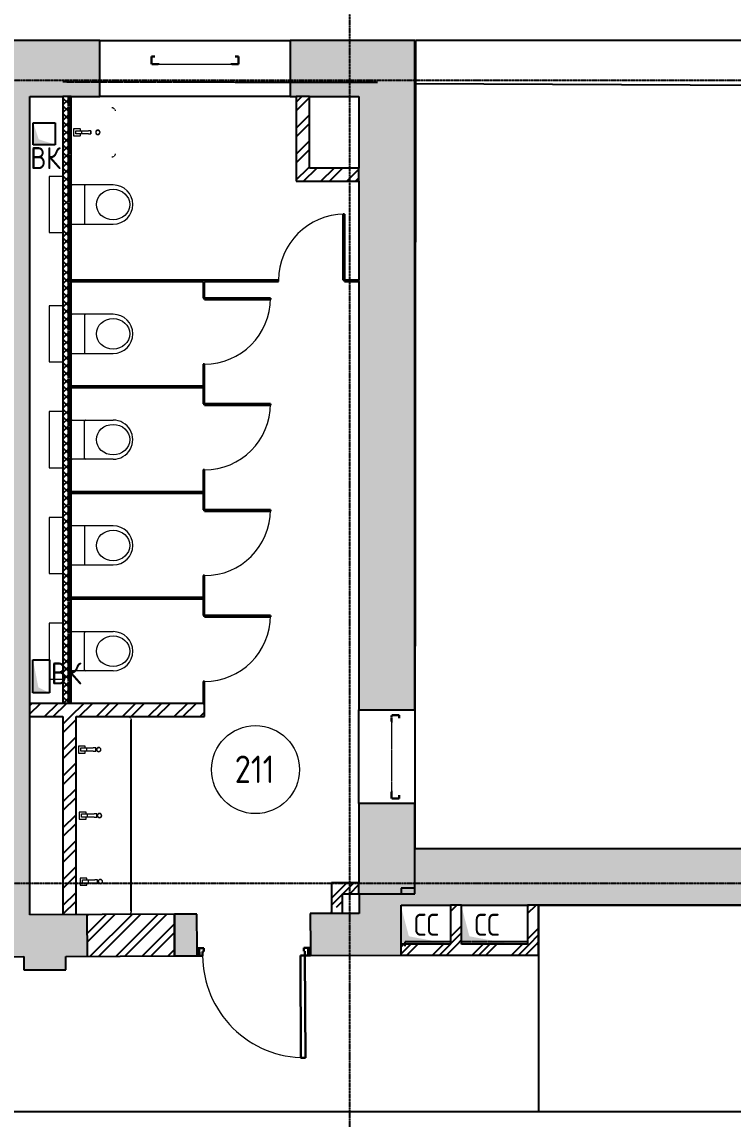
# Model space of a CAD drawing. Header units: millimetres. Extents: x -99936 to 523262, y -63190 to 327013.
# Drawn here: x 115867 to 122332, y 11261 to 21238 of the extents above; entities that cross this region are included whole.
import ezdxf

# ---------------------------------------------------------------- set-up
doc = ezdxf.new("R2010")
doc.units = ezdxf.units.MM
for name, pattern in [('ADSK_Линия сетки', [25, 20, -2.5, 0, -2.5]), ('ADSK_Сверху', [4.5, 3, -1.5]), ('ADSK_Снесено', [4.5, 3, -1.5])]:
    doc.linetypes.add(name, pattern=pattern)
for name, color, linetype, lineweight, true_color in [('_ Окна', 5, 'Continuous', 30, 0x0000ff), ('Линии', 7, 'Continuous', 9, 0x00a600), ('Обобщенные модели', 5, 'Continuous', 18, 0x0000ff), ('Стены внутренние', 5, 'Continuous', 18, 0x0000ff), ('Стены наружные', 1, 'ADSK_Снесено', 18, 0xff0000)]:
    doc.layers.add(name, color=color, linetype=linetype, lineweight=lineweight, true_color=true_color)
for name, color, linetype, lineweight in [('Аннотация', 7, 'Continuous', 9), ('Двери', 251, 'Continuous', 18), ('Марки помещений', 7, 'Continuous', 20), ('Окна', 251, 'Continuous', 18), ('Перекрытие', 7, 'Continuous', 18), ('Сантехника', 251, 'Continuous', 18), ('Узлы', 7, 'Continuous', 18)]:
    doc.layers.add(name, color=color, linetype=linetype, lineweight=lineweight)
doc.styles.add('GOST Common_1', font='GOST Common_0.ttf', dxfattribs={"width": 0.9, "height": 200})
doc.styles.add('GOST Common_2', font='GOST Common_0.ttf', dxfattribs={"width": 0.9, "height": 250})
pattern_1 = [(45, (108139.4, 150), (-117.8655, 117.8655), []), (45, (108217.98, 150), (-117.8655, 117.8655), [])]
pattern_2 = [(45, (108139.4, 150), (-70.7107, 70.7107), [])]
pattern_3 = [(45, (108139.4, 150), (-179.605, 179.605), []), (45, (108202.9, 150), (0, 359.2102), []), (45, (108075.9, 150), (0, 359.2102), [])]

# ---------------------------------------------------------------- blocks, each defined once
blk = doc.blocks.new('Витраж-тент со смещением вовне - 60мм 30 сдвиг-1466984-02 План 2-го этажа маркировочный')
at = {"layer": '_ Окна', "color": 161, "linetype": 'ADSK_Сверху', "true_color": 0xaaaaff}
for p, q in [((-395, 25), (-395, -45)), ((-395, 25), (-365, 25)), ((-395, -45), (-395, 25)), ((395, 25), (365, 25)), ((395, -45), (395, 25)), ((395, -45), (395, 25)), ((-335, -45), (-395, -45)), ((-335, -35), (-335, -45)), ((335, -35), (335, -45)), ((335, -45), (395, -45))]:
    blk.add_line(p, q, dxfattribs=at)
at = {"layer": 'Окна', "color": 161, "linetype": 'ADSK_Сверху', "true_color": 0xaaaaff}
blk.add_line((-335, -45), (335, -45), dxfattribs=at)
blk = doc.blocks.new('Витраж-тент со смещением вовне - 60мм 30 сдвиг-1466941-02 План 2-го этажа маркировочный')
at = {"layer": '_ Окна', "color": 161, "linetype": 'ADSK_Сверху', "true_color": 0xaaaaff}
for p, q in [((-379, 25), (-379, -45)), ((-379, 25), (-349, 25)), ((-379, -45), (-379, 25)), ((379, 25), (349, 25)), ((379, -45), (379, 25)), ((379, -45), (379, 25)), ((-319, -45), (-379, -45)), ((-319, -35), (-319, -45)), ((319, -35), (319, -45)), ((319, -45), (379, -45))]:
    blk.add_line(p, q, dxfattribs=at)
at = {"layer": 'Окна', "color": 161, "linetype": 'ADSK_Сверху', "true_color": 0xaaaaff}
blk.add_line((-319, -45), (319, -45), dxfattribs=at)
blk = doc.blocks.new('Раковина с 2-3 кранами для санузла - 500x1800 3 taps-V211-02 План 2-го этажа маркировочный')
at = {"layer": 'Сантехника'}
for p, q in [((-764.1, 503.1), (-763.2, 503.9)), ((1018.1, 499.1), (1018.9, 498.2)), ((710, 204.1), (740, 204.1)), ((710, 204.1), (710, 181.1)), ((740, 204.1), (710, 204.1)), ((740, 181.1), (740, 204.1)), ((-490, 189.1), (-460, 189.1)), ((-490, 189.1), (-490, 166.1)), ((-460, 189.1), (-490, 189.1)), ((-490, 106.5), (-490, 166.1)), ((-490, 71.5), (-490, 106.5)), ((-460, 106.5), (-490, 106.5)), ((-460, 166.1), (-460, 189.1)), ((-460, 166.1), (-460, 106.5)), ((-460, 106.5), (-460, 71.5)), ((110, 100.6), (95.1, 100.6)), ((110, 196.6), (140, 196.6)), ((110, 196.6), (110, 173.6)), ((140, 196.6), (110, 196.6)), ((110, 114), (110, 173.6)), ((110, 79), (110, 114)), ((140, 114), (110, 114)), ((140, 173.6), (140, 196.6)), ((140, 173.6), (140, 114)), ((140, 114), (140, 79)), ((154.6, 100.6), (140, 100.6)), ((693.2, 106.2), (693.2, 46.6)), ((710, 108.1), (695.1, 108.1)), ((710, 121.5), (710, 181.1)), ((710, 86.5), (710, 121.5)), ((740, 121.5), (710, 121.5)), ((740, 181.1), (740, 121.5)), ((740, 121.5), (740, 86.5)), ((754.6, 108.1), (740, 108.1)), ((756.5, 46.6), (756.5, 106.2)), ((-506.8, 91.2), (-506.8, 31.6)), ((-505.3, 30.1), (-445, 30.1)), ((-490, 93.1), (-504.9, 93.1)), ((-490, 51.5), (-490, 71.5)), ((-460, 51.5), (-490, 51.5)), ((-445.4, 93.1), (-460, 93.1)), ((-460, 71.5), (-460, 51.5)), ((-443.5, 31.6), (-443.5, 91.2)), ((93.2, 98.7), (93.2, 39.1)), ((94.7, 37.6), (155, 37.6)), ((110, 59), (110, 79)), ((140, 59), (110, 59)), ((140, 79), (140, 59)), ((156.5, 39.1), (156.5, 98.7)), ((694.7, 45.1), (755, 45.1)), ((710, 66.5), (710, 86.5)), ((740, 66.5), (710, 66.5)), ((740, 86.5), (740, 66.5))]:
    blk.add_line(p, q, dxfattribs=at)
at = {"layer": 'Сантехника', "flags": 128}
for points in [[(-770.4, 495.9), (-769.8, 496.9), (-769.1, 497.9), (-768.3, 498.9), (-767.6, 499.8)], [(-758.1, 507), (-757, 507.5), (-755.9, 508), (-754.7, 508.4)], [(-752.4, 509.1), (-751.3, 509.3), (-750.1, 509.6), (-748.9, 509.7), (-747.7, 509.9), (-746.5, 510), (-745.3, 510), (-745, 510)], [(995, 510), (996.2, 510), (997.4, 509.9), (998.6, 509.8), (999.8, 509.6), (1001, 509.4), (1002.1, 509.1)], [(1004.4, 508.5), (1005.6, 508.1), (1006.7, 507.6), (1007.8, 507.1), (1008.9, 506.6)], [(1010.9, 505.4), (1011.9, 504.8), (1012.9, 504.1), (1013.9, 503.3), (1014.8, 502.6)], [(-775, 480), (-775, 481.2), (-774.9, 482.4), (-774.8, 483.6), (-774.6, 484.8), (-774.4, 486), (-774.1, 487.1)], [(-773.5, 489.4), (-773.1, 490.6), (-772.6, 491.7), (-772.1, 492.8), (-771.6, 493.9)], [(1022, 493.1), (1022.5, 492), (1023, 490.9)]]:
    blk.add_lwpolyline(points, dxfattribs=at)
at = {"layer": 'Сантехника'}
for centre, radius, start, end in [((-475, 215), 20, 0, 180), ((-475, 215), 20, 180, 360), ((-475, 215), 18.2, 165.15778, 180), ((-475, 215), 18.2, 180, 191.34075), ((-475, 215), 16.3, 175.36727, 180), ((-475, 215), 16.3, 175.36727, 180), ((-475, 215), 16.3, 180, 198.62064), ((-475, 215), 16.3, 180, 198.62064), ((-475, 215), 18.2, 208.98332, 219.73377), ((-475, 215), 18.2, 95.84531, 146.66266), ((-475, 215), 16.3, 216.87489, 225), ((-475, 215), 16.3, 216.87489, 225), ((-475, 215), 18.2, 225, 229.4056), ((-475, 215), 18.2, 232.75928, 242.71908), ((-475, 215), 18.2, 85.13096, 94.18327), ((-475, 215), 18.2, 275.84531, 326.66266), ((-475, 215), 18.2, 52.75928, 62.71908), ((-475, 215), 16.3, 36.87489, 45), ((-475, 215), 16.3, 36.87489, 45), ((-475, 215), 18.2, 45, 49.4056), ((-475, 215), 18.2, 28.98332, 39.73377), ((-475, 215), 16.3, 0, 18.62064), ((-475, 215), 16.3, 0, 18.62064), ((-475, 215), 16.3, 355.36727, 360), ((-475, 215), 16.3, 355.36727, 360), ((-475, 215), 18.2, 345.15778, 360), ((-475, 215), 18.2, 0, 11.34075), ((125, 222.5), 20, 0, 180), ((125, 222.5), 20, 180, 360), ((125, 222.5), 18.2, 165.15778, 180), ((125, 222.5), 18.2, 180, 191.34075), ((125, 222.5), 16.3, 175.36727, 180), ((125, 222.5), 16.3, 175.36727, 180), ((125, 222.5), 16.3, 180, 198.62064), ((125, 222.5), 16.3, 180, 198.62064), ((125, 222.5), 18.2, 208.98332, 219.73377), ((125, 222.5), 18.2, 95.84531, 146.66266), ((125, 222.5), 16.3, 216.87489, 225), ((125, 222.5), 16.3, 216.87489, 225), ((125, 222.5), 18.2, 225, 229.4056), ((125, 222.5), 18.2, 232.75928, 242.71908), ((125, 222.5), 18.2, 265.13096, 274.18327), ((125, 222.5), 18.2, 85.13096, 94.18327), ((125, 222.5), 18.2, 275.84531, 326.66266), ((125, 222.5), 18.2, 52.75928, 62.71908), ((125, 222.5), 16.3, 36.87489, 45), ((125, 222.5), 16.3, 36.87489, 45), ((125, 222.5), 18.2, 45, 49.4056), ((125, 222.5), 18.2, 28.98332, 39.73377), ((125, 222.5), 16.3, 0, 18.62064), ((125, 222.5), 16.3, 0, 18.62064), ((125, 222.5), 16.3, 355.36727, 360), ((125, 222.5), 16.3, 355.36727, 360), ((125, 222.5), 18.2, 345.15778, 360), ((125, 222.5), 18.2, 0, 11.34075), ((725, 230), 20, 0, 180), ((725, 230), 20, 180, 360), ((725, 230), 18.2, 165.15778, 180), ((725, 230), 18.2, 180, 191.34075), ((725, 230), 16.3, 175.36727, 180), ((725, 230), 16.3, 175.36727, 180), ((725, 230), 16.3, 180, 198.62064), ((725, 230), 16.3, 180, 198.62064), ((725, 230), 18.2, 208.98332, 219.73377), ((725, 230), 18.2, 95.84531, 146.66266), ((725, 230), 16.3, 216.87489, 225), ((725, 230), 16.3, 216.87489, 225), ((725, 230), 18.2, 225, 229.4056), ((725, 230), 18.2, 232.75928, 242.71908), ((725, 230), 18.2, 265.13096, 274.18327), ((725, 230), 18.2, 85.13096, 94.18327), ((725, 230), 18.2, 275.84531, 326.66266), ((725, 230), 18.2, 52.75928, 62.71908), ((725, 230), 16.3, 36.87489, 45), ((725, 230), 16.3, 36.87489, 45), ((725, 230), 18.2, 45, 49.4056), ((725, 230), 18.2, 28.98332, 39.73377), ((725, 230), 16.3, 0, 18.62064), ((725, 230), 16.3, 0, 18.62064), ((725, 230), 16.3, 355.36727, 360), ((725, 230), 16.3, 355.36727, 360), ((725, 230), 18.2, 345.15778, 360), ((725, 230), 18.2, 0, 11.34075), ((-475, 215), 18.2, 265.13096, 274.18327), ((95.1, 98.7), 1.87, 90, 180), ((95.1, 98.7), 1.87, 120, 150), ((95.1, 98.7), 1.87, 120, 150), ((95.1, 98.7), 1.87, 120, 150), ((154.6, 98.7), 1.87, 0, 90), ((154.6, 98.7), 1.87, 30, 60), ((154.6, 98.7), 1.87, 30, 60), ((154.6, 98.7), 1.87, 30, 60), ((695.1, 106.2), 1.87, 90, 180), ((695.1, 106.2), 1.87, 120, 150), ((695.1, 106.2), 1.87, 120, 150), ((695.1, 106.2), 1.87, 120, 150), ((754.6, 106.2), 1.87, 0, 90), ((754.6, 106.2), 1.87, 30, 60), ((754.6, 106.2), 1.87, 30, 60), ((754.6, 106.2), 1.87, 30, 60), ((-504.9, 91.2), 1.87, 90, 180), ((-505.3, 31.6), 1.49, 180, 270), ((-504.9, 91.2), 1.87, 120, 150), ((-504.9, 91.2), 1.87, 120, 150), ((-504.9, 91.2), 1.87, 120, 150), ((-445.4, 91.2), 1.87, 0, 90), ((-445, 31.6), 1.49, 270, 360), ((-445.4, 91.2), 1.87, 30, 60), ((-445.4, 91.2), 1.87, 30, 60), ((-445.4, 91.2), 1.87, 30, 60), ((94.7, 39.1), 1.49, 180, 270), ((155, 39.1), 1.49, 270, 360), ((694.7, 46.6), 1.49, 180, 270), ((755, 46.6), 1.49, 270, 360)]:
    blk.add_arc(centre, radius, start, end, dxfattribs=at)
blk = doc.blocks.new('AC_Дверь_Однопольная - Д-19п 1030х2200h-1983139-02 План 2-го этажа маркировочный')
at = {"layer": 'Двери', "lineweight": 30}
for p, q in [((-465, 1120), (-425, 1120)), ((-465, 190), (-465, 1120)), ((-425, 1120), (-425, 190)), ((-515, 190), (-495, 190)), ((-515, 120), (-515, 190)), ((-495, 120), (-515, 120)), ((-495, 190), (-465, 190)), ((-495, 120), (-495, 190)), ((-495, 190), (-495, 120)), ((-455, 120), (-495, 120)), ((-425, 190), (-465, 190)), ((-465, 190), (-465, 150)), ((-465, 150), (-455, 150)), ((-455, 150), (-455, 120)), ((455, 150), (465, 150)), ((455, 120), (455, 150)), ((495, 120), (455, 120)), ((465, 190), (495, 190)), ((465, 150), (465, 190)), ((495, 190), (495, 120)), ((495, 190), (515, 190)), ((495, 120), (495, 190)), ((515, 120), (495, 120)), ((515, 190), (515, 120))]:
    blk.add_line(p, q, dxfattribs=at)
at = {"layer": 'Двери'}
blk.add_arc((-465, 190), 930, 0, 90, dxfattribs=at)
blk = doc.blocks.new('Дверь-Одинарная-Панель - 600 x 2150 мм с_у-1872435-02 План 2-го этажа маркировочный')
at = {"layer": 'Двери', "lineweight": 30}
for p, q in [((300, 606), (288, 606)), ((288, 606), (288, 6)), ((300, 6), (300, 606)), ((288, 6), (300, 6))]:
    blk.add_line(p, q, dxfattribs=at)
at = {"layer": 'Двери'}
blk.add_arc((300, 6), 600, 90, 180, dxfattribs=at)
blk = doc.blocks.new('Дверь-Одинарная-Панель - 600 x 2150 мм с_у-1872436-02 План 2-го этажа маркировочный')
at = {"layer": 'Двери', "lineweight": 30}
for p, q in [((288, -6), (300, -6)), ((288, -606), (288, -6)), ((300, -6), (300, -606)), ((300, -606), (288, -606))]:
    blk.add_line(p, q, dxfattribs=at)
at = {"layer": 'Двери'}
blk.add_arc((300, -6), 600, 180, 270, dxfattribs=at)
blk = doc.blocks.new('Туалет подвесной-Moderna R-Laufen - 000 White-2284892-02 План 2-го этажа маркировочный')
at = {"layer": 'Обобщенные модели'}
for p, q in [((-53, 419.3), (-53, 47.4)), ((303, 47.4), (303, 419.3)), ((-43.1, 157.8), (293.1, 157.8))]:
    blk.add_line(p, q, dxfattribs=at)
for centre, radius, start, end in [((125, 419.3), 178, 360, 180), ((-43.1, 167.7), 9.89, 180, 270), ((293.1, 167.7), 9.89, 270, 360), ((-43.1, 47.4), 9.89, 180, 270), ((293.1, 47.4), 9.89, 270, 360)]:
    blk.add_arc(centre, radius, start, end, dxfattribs=at)
blk.add_ellipse((125, 418.3), major_axis=(0, 151.6), ratio=0.916517, dxfattribs=at)
at = {"layer": 'Сантехника'}
for p, q in [((-130, -37.5), (-130, -162.5)), ((380, -162.5), (380, -37.5)), ((-130, -162.5), (380, -162.5))]:
    blk.add_line(p, q, dxfattribs=at)
blk = doc.blocks.new('Parametric_Porcelain_bathroom_sink_20774 - 450х400мм-2289802-02 План 2-го этажа маркировочный')
at = {"layer": 'Сантехника'}
for p, q in [((-89.1, 380.6), (-88.2, 381.4)), ((343.1, 376.6), (343.9, 375.7)), ((110, 166.6), (140, 166.6)), ((110, 166.6), (110, 143.6)), ((140, 166.6), (110, 166.6)), ((110, 84), (110, 143.6)), ((140, 143.6), (140, 166.6)), ((140, 143.6), (140, 84)), ((93.2, 68.7), (93.2, 9.1)), ((94.7, 7.6), (155, 7.6)), ((110, 70.6), (95.1, 70.6)), ((110, 49), (110, 84)), ((140, 84), (110, 84)), ((110, 29), (110, 49)), ((140, 29), (110, 29)), ((140, 84), (140, 49)), ((154.6, 70.6), (140, 70.6)), ((140, 49), (140, 29)), ((156.5, 9.1), (156.5, 68.7)), ((-100, -12.5), (-95, -12.5)), ((-95, -12.5), (-90, -12.5)), ((-90, -12.5), (340, -12.5)), ((340, -12.5), (345, -12.5)), ((345, -12.5), (350, -12.5))]:
    blk.add_line(p, q, dxfattribs=at)
at = {"layer": 'Сантехника', "flags": 128}
for points in [[(-100, 357.5), (-100, 358.7), (-99.9, 359.9), (-99.8, 361.1), (-99.6, 362.3), (-99.4, 363.5), (-99.1, 364.6)], [(-98.5, 366.9), (-98.1, 368.1), (-97.6, 369.2), (-97.1, 370.3), (-96.6, 371.4)], [(-95.4, 373.4), (-94.8, 374.4), (-94.1, 375.4), (-93.3, 376.4), (-92.6, 377.3)], [(-83.1, 384.5), (-82, 385), (-80.9, 385.5), (-79.7, 385.9)], [(-77.4, 386.6), (-76.3, 386.8), (-75.1, 387.1), (-73.9, 387.2), (-72.7, 387.4), (-71.5, 387.5), (-70.3, 387.5), (-70, 387.5)], [(320, 387.5), (321.2, 387.5), (322.4, 387.4), (323.6, 387.3), (324.8, 387.1), (326, 386.9), (327.1, 386.6)], [(329.4, 386), (330.6, 385.6), (331.7, 385.1), (332.8, 384.6), (333.9, 384.1)], [(335.9, 382.9), (336.9, 382.3), (337.9, 381.6), (338.9, 380.8), (339.8, 380.1)], [(347, 370.6), (347.5, 369.5), (348, 368.4), (348.4, 367.2)], [(349.1, 364.9), (349.3, 363.8), (349.6, 362.6), (349.7, 361.4), (349.9, 360.2), (350, 359), (350, 357.8), (350, 357.5)]]:
    blk.add_lwpolyline(points, dxfattribs=at)
at = {"layer": 'Сантехника'}
for centre, radius, start, end in [((125, 230), 20, 0, 180), ((125, 230), 20, 180, 360), ((125, 230), 18.2, 165.15778, 180), ((125, 230), 18.2, 180, 191.34075), ((125, 230), 16.3, 175.36727, 180), ((125, 230), 16.3, 175.36727, 180), ((125, 230), 16.3, 180, 198.62064), ((125, 230), 16.3, 180, 198.62064), ((125, 230), 18.2, 208.98332, 219.73377), ((125, 230), 18.2, 95.84531, 146.66266), ((125, 230), 16.3, 216.87489, 225), ((125, 230), 16.3, 216.87489, 225), ((125, 230), 18.2, 225, 229.4056), ((125, 230), 18.2, 232.75928, 242.71908), ((125, 230), 18.2, 265.13096, 274.18327), ((125, 230), 18.2, 85.13096, 94.18327), ((125, 230), 18.2, 275.84531, 326.66266), ((125, 230), 18.2, 52.75928, 62.71908), ((125, 230), 16.3, 36.87489, 45), ((125, 230), 16.3, 36.87489, 45), ((125, 230), 18.2, 45, 49.4056), ((125, 230), 18.2, 28.98332, 39.73377), ((125, 230), 16.3, 0, 18.62064), ((125, 230), 16.3, 0, 18.62064), ((125, 230), 16.3, 355.36727, 360), ((125, 230), 16.3, 355.36727, 360), ((125, 230), 18.2, 345.15778, 360), ((125, 230), 18.2, 0, 11.34075), ((95.1, 68.7), 1.87, 90, 180), ((94.7, 9.1), 1.49, 180, 270), ((95.1, 68.7), 1.87, 120, 150), ((95.1, 68.7), 1.87, 120, 150), ((95.1, 68.7), 1.87, 120, 150), ((154.6, 68.7), 1.87, 0, 90), ((155, 9.1), 1.49, 270, 360), ((154.6, 68.7), 1.87, 30, 60), ((154.6, 68.7), 1.87, 30, 60), ((154.6, 68.7), 1.87, 30, 60)]:
    blk.add_arc(centre, radius, start, end, dxfattribs=at)
blk = doc.blocks.new('Туалет подвесной-Moderna R-Laufen - 000 White-2285251-02 План 2-го этажа маркировочный')
at = {"layer": 'Обобщенные модели'}
for p, q in [((-53, -419.3), (-53, -47.4)), ((303, -47.4), (303, -419.3)), ((-43.1, -157.8), (293.1, -157.8))]:
    blk.add_line(p, q, dxfattribs=at)
for centre, radius, start, end in [((-43.1, -47.4), 9.89, 90, 180), ((293.1, -47.4), 9.89, 0, 90), ((-43.1, -167.7), 9.89, 90, 180), ((293.1, -167.7), 9.89, 0, 90), ((125, -419.3), 178, 180, 0)]:
    blk.add_arc(centre, radius, start, end, dxfattribs=at)
blk.add_ellipse((125, -418.3), major_axis=(0, 151.6), ratio=0.916517, dxfattribs=at)
at = {"layer": 'Сантехника'}
for p, q in [((380, 162.5), (-130, 162.5)), ((-130, 162.5), (-130, 37.5)), ((380, 37.5), (380, 162.5))]:
    blk.add_line(p, q, dxfattribs=at)
blk = doc.blocks.new('ADSK_Марка_Помещение_ОдноЗначение - Номер-247393-02 План 2-го этажа маркировочный')
at = {"layer": 'Марки помещений'}
blk.add_circle((0, 0), 4, dxfattribs=at)

msp = doc.modelspace()

# ---------------------------------------------------------------- hatches: boundary and pattern name
at = {"layer": 'Стены внутренние', "lineweight": 25, "true_color": 0x636466}
for points in [[(115560.207, 13116.978), (115940.207, 13118.469), (115940.207, 20558.632), (115560.207, 20558.632), (115560.207, 14580.767)], [(118934.636, 12750.219), (119314.636, 12751.71), (119314.636, 13309.617), (118934.636, 13309.617), (118934.636, 12751.71)], [(115885.821, 12616.294), (116265.82, 12617.04), (116265.579, 12739.743), (115885.581, 12738.252)]]:
    msp.add_hatch(color=251, dxfattribs=at).paths.add_polyline_path(points)
h = msp.add_hatch(dxfattribs=at)
h.set_pattern_fill('FP_3', color=251, style=0, pattern_type=2)
h.set_pattern_definition([(45, (108139.4, 150), (-35.35534, 35.35534), []), (135, (108139.4, 150), (-35.35534, -35.35534), [])])
h.paths.add_polyline_path([(116290.207, 15040.118), (116290.207, 20558.632), (116240.207, 20558.632), (116240.207, 15040.118)])
h = msp.add_hatch(dxfattribs=at)
h.set_pattern_fill('FP_2', color=251, style=0, pattern_type=2)
h.set_pattern_definition(pattern_1)
h.paths.add_polyline_path([(118480.718, 19908.632), (118480.718, 20558.632), (118360.718, 20558.632), (118360.718, 19908.632)])
h = msp.add_hatch(dxfattribs=at)
h.set_pattern_fill('FP_2', color=251, style=0, pattern_type=2)
h.set_pattern_definition(pattern_1)
h.paths.add_polyline_path([(118360.718, 19788.632), (118930.718, 19788.632), (118930.718, 19908.632), (118360.718, 19908.632)])
h = msp.add_hatch(dxfattribs=at)
h.set_pattern_fill('FP_4', color=251, style=0, pattern_type=2)
h.set_pattern_definition(pattern_2)
h.paths.add_polyline_path([(116315.207, 18876.118), (118200.973, 18876.118), (118200.973, 18888.118), (116315.207, 18888.118)])
h.paths.add_polyline_path([(118930.718, 18876.118), (118930.718, 18888.118), (118800.973, 18888.118), (118800.973, 18876.118)])
h = msp.add_hatch(dxfattribs=at)
h.set_pattern_fill('FP_4', color=251, style=0, pattern_type=2)
h.set_pattern_definition(pattern_2)
h.paths.add_polyline_path([(117515.207, 15040.118), (117527.207, 15040.118), (117527.207, 15240.118), (117515.207, 15240.118)])
h.paths.add_polyline_path([(117515.207, 15840.118), (117527.207, 15840.118), (117527.207, 16202.118), (117515.207, 16202.118), (117515.207, 15990.118)])
h.paths.add_polyline_path([(117515.207, 16802.118), (117527.207, 16802.118), (117527.207, 17164.118), (117515.207, 17164.118), (117515.207, 16952.118)])
h.paths.add_polyline_path([(117515.207, 17764.118), (117527.207, 17764.118), (117527.207, 18126.118), (117515.207, 18126.118), (117515.207, 17914.118)])
h.paths.add_polyline_path([(117527.207, 18726.118), (117527.207, 18876.118), (117515.207, 18875.904), (117515.207, 18726.118)])
h = msp.add_hatch(dxfattribs=at)
h.set_pattern_fill('FP_4', color=251, style=0, pattern_type=2)
h.set_pattern_definition(pattern_2)
h.paths.add_polyline_path([(116696.988, 17914.118), (117515.207, 17914.118), (117515.207, 17926.118), (116315.207, 17926.118), (116315.207, 17914.118), (116325.096, 17914.118)])
h = msp.add_hatch(dxfattribs=at)
h.set_pattern_fill('FP_4', color=251, style=0, pattern_type=2)
h.set_pattern_definition(pattern_2)
h.paths.add_polyline_path([(117128.487, 16952.118), (117515.207, 16952.118), (117515.207, 16964.118), (116315.207, 16964.118), (116315.207, 16952.118), (116868.923, 16952.118)])
h = msp.add_hatch(dxfattribs=at)
h.set_pattern_fill('FP_4', color=251, style=0, pattern_type=2)
h.set_pattern_definition(pattern_2)
h.paths.add_polyline_path([(117128.487, 15990.118), (117515.207, 15990.118), (117515.207, 16002.118), (116315.207, 16002.118), (116315.207, 15990.118), (116696.988, 15990.118)])
h = msp.add_hatch(dxfattribs=at)
h.set_pattern_fill('FP_2', color=251, style=0, pattern_type=2)
h.set_pattern_definition(pattern_1)
h.paths.add_polyline_path([(116493.157, 14920.118), (117527.207, 14920.118), (117527.207, 15040.118), (115940.207, 15040.118), (115940.207, 14920.118), (116468.378, 14920.118)])
h = msp.add_hatch(dxfattribs=at)
h.set_pattern_fill('FP_2', color=251, style=0, pattern_type=2)
h.set_pattern_definition(pattern_1)
h.paths.add_polyline_path([(116240.207, 13119.647), (116360.207, 13120.118), (116360.207, 14920.118), (116240.207, 14920.118), (116240.207, 13123.624)])
h = msp.add_hatch(dxfattribs=at)
h.set_pattern_fill('FP_1', color=251, style=0, pattern_type=2)
h.set_pattern_definition(pattern_3)
h.paths.add_polyline_path([(118680.718, 13129.225), (118682.604, 13130.222), (118682.744, 13188.012), (118773.024, 13188.011), (118773.253, 13129.588), (118780.718, 13130.222), (118780.718, 13409.617), (118680.718, 13409.617), (118680.718, 13130.222)])
h = msp.add_hatch(dxfattribs=at)
h.set_pattern_fill('FP_1', color=251, style=0, pattern_type=2)
h.set_pattern_definition(pattern_3)
h.paths.add_polyline_path([(118930.718, 13309.617), (118930.718, 13409.617), (118780.718, 13409.617), (118780.718, 13309.617)])
h = msp.add_hatch(dxfattribs=at)
h.set_pattern_fill('FP_1', color=251, style=0, pattern_type=2)
h.set_pattern_definition(pattern_3)
h.paths.add_polyline_path([(119864.636, 12851.642), (119864.636, 13206.632), (119764.636, 13206.632), (119764.636, 12851.642)])
h = msp.add_hatch(dxfattribs=at)
h.set_pattern_fill('FP_1', color=251, style=0, pattern_type=2)
h.set_pattern_definition(pattern_3)
h.paths.add_polyline_path([(120564.563, 12851.642), (120564.563, 13206.632), (120464.563, 13206.632), (120464.563, 12851.642)])
h = msp.add_hatch(color=251, dxfattribs=at)
h.paths.add_polyline_path([(115138.008, 12735.318), (116459.977, 12740.506), (116458.486, 13120.503), (115136.517, 13115.315), (115137.568, 12847.512)])
h.paths.add_polyline_path([(117255.007, 12743.626), (117460.264, 12744.432), (117458.773, 13124.429), (117253.515, 13123.624), (117254.599, 12847.512)])
h.paths.add_polyline_path([(118490.256, 12748.475), (118934.636, 12750.219), (118934.636, 13130.222), (118488.765, 13128.472), (118490.25, 12750.219)])
h = msp.add_hatch(dxfattribs=at)
h.set_pattern_fill('FP_2', color=251, style=0, pattern_type=2)
h.set_pattern_definition(pattern_1)
h.paths.add_polyline_path([(116459.977, 12740.506), (117255.007, 12743.626), (117253.515, 13123.624), (116458.486, 13120.503), (116459.557, 12847.512)])
h = msp.add_hatch(dxfattribs=at)
h.set_pattern_fill('FP_1', color=251, style=0, pattern_type=2)
h.set_pattern_definition(pattern_3)
h.paths.add_polyline_path([(120549.711, 12751.642), (120564.563, 12751.642), (120564.563, 12851.642), (119314.636, 12851.642), (119314.636, 12751.642), (120521.721, 12751.642)])
at = {"layer": 'Стены наружные', "linetype": 'Continuous', "lineweight": 25, "true_color": 0x636466}
h = msp.add_hatch(color=251, dxfattribs=at)
h.paths.add_polyline_path([(118930.718, 20558.632), (119440.718, 20558.632), (119440.718, 21068.632), (118304.946, 21068.632), (118304.946, 20558.632)])
h.paths.add_polyline_path([(116574.946, 20558.632), (116574.946, 21068.632), (114575.137, 21068.632), (114575.137, 20558.632), (116493.157, 20558.632)])
h.paths.add_polyline_path([(112845.137, 20558.632), (112845.137, 21068.632), (111572.899, 21068.632), (111572.899, 20558.632), (112082.899, 20558.632)])
h = msp.add_hatch(color=251, dxfattribs=at)
h.paths.add_polyline_path([(118930.718, 13309.617), (119399.511, 13309.617), (119440.718, 13359.617), (119440.718, 14130.746), (118930.718, 14130.746)])
h.paths.add_polyline_path([(119328.165, 14980.746), (119440.718, 14980.746), (119440.718, 20558.632), (118930.718, 20558.632), (118930.718, 14980.746), (119055.973, 14980.746)])
h = msp.add_hatch(color=251, dxfattribs=at)
h.paths.add_polyline_path([(145083.02, 13206.632), (147391.304, 13206.632), (147391.304, 13716.632), (143932.168, 13716.632), (143932.168, 13206.632)])
h.paths.add_polyline_path([(141113.177, 13206.632), (142112.168, 13206.632), (142112.168, 13716.632), (141113.177, 13716.632), (141113.177, 13231.1)])
h.paths.add_polyline_path([(138315.18, 13206.632), (139293.177, 13206.632), (139293.177, 13716.632), (138315.18, 13716.632), (138315.18, 13261.272)])
h.paths.add_polyline_path([(136495.18, 13206.632), (136495.18, 13716.632), (135501.452, 13716.632), (135501.452, 13206.632)])
h.paths.add_polyline_path([(132938.288, 13206.632), (133681.452, 13206.632), (133681.452, 13716.632), (132691.767, 13716.632), (132691.767, 13206.632)])
h.paths.add_polyline_path([(130871.767, 13206.632), (130871.767, 13716.632), (129873.383, 13716.632), (129873.383, 13206.632)])
h.paths.add_polyline_path([(127293.772, 13206.632), (128053.383, 13206.632), (128053.383, 13716.632), (127043.973, 13716.632), (127043.973, 13206.632)])
h.paths.add_polyline_path([(124752.451, 13206.632), (125223.973, 13206.632), (125223.973, 13716.632), (124246.973, 13716.632), (124246.973, 13206.632)])
h.paths.add_polyline_path([(119669.808, 13206.632), (122426.973, 13206.632), (122426.973, 13716.632), (119440.718, 13716.632), (119440.718, 13359.617), (119399.511, 13309.617), (119314.636, 13309.617), (119314.636, 13206.632), (119440.718, 13206.632)])
at = {"layer": 'Узлы', "lineweight": 25, "true_color": 0x636466}
for points in [[(115969.745, 20121.319), (116169.745, 20121.319), (116019.242, 20170.817), (115969.745, 20321.319), (115969.745, 20170.817)], [(116016.859, 15136.879), (116115.207, 15137.94), (116016.859, 15186.376), (115967.361, 15436.879), (115967.361, 15136.879)], [(119764.636, 12851.642), (119385.346, 12922.353), (119314.636, 13188.988), (119314.636, 12851.642), (119755.487, 12851.642)], [(120314.636, 12851.642), (119935.346, 12922.353), (119864.636, 13192.683), (119864.636, 12851.642), (120013.29, 12851.642)]]:
    msp.add_hatch(color=251, dxfattribs=at).paths.add_polyline_path(points)

# ---------------------------------------------------------------- linework, layer by layer
at = {"linetype": 'ADSK_Линия сетки', "lineweight": 25}
for p, q in [((118849.31, -3863.552), (118849.31, 21818.801)), ((97053.175, 20706.788), (165281.118, 20706.788)), ((97053.175, 13406.788), (165281.118, 13406.788))]:
    msp.add_line(p, q, dxfattribs=at)
at = {"color": 251, "lineweight": 25, "true_color": 0x636466}
msp.add_line((116860.207, 13150.118), (116860.207, 14890.118), dxfattribs=at)
for points in [[(119444.636, 21068.632), (119440.718, 13720.182), (122426.973, 13716.632), (122426.973, 13206.632), (120564.563, 13206.632), (120564.563, 11328.12), (143932.168, 11328.12), (143932.168, 13716.632), (146881.304, 13716.632), (146869.103, 21084.059), (139456.416, 21084.059), (139456.416, 43675.127), (126595.235, 43675.127), (126595.235, 21068.632), (119444.636, 21068.632)], [(108910.526, 11328.12), (154861.073, 11328.12), (154859.252, 21054.566), (154172.612, 21084.059)]]:
    msp.add_lwpolyline(points, dxfattribs=at)
at = {"layer": 'Линии', "color": 251, "lineweight": 25, "true_color": 0x636466}
for p, q in [((115969.745, 20321.319), (116169.745, 20321.319)), ((115969.745, 20121.319), (115969.745, 20321.319)), ((116169.745, 20321.319), (116169.745, 20121.319)), ((116169.745, 20121.319), (115969.745, 20121.319)), ((115967.361, 15436.879), (116117.361, 15436.879)), ((115967.361, 15136.879), (115967.361, 15436.879)), ((116117.361, 15436.879), (116117.361, 15136.879)), ((116117.361, 15136.879), (115967.361, 15136.879))]:
    msp.add_line(p, q, dxfattribs=at)
at = {"layer": 'Перекрытие', "color": 251, "linetype": 'ADSK_Сверху', "lineweight": 25, "true_color": 0x636466}
msp.add_line((116240.207, 20694.534), (119101.044, 20688.856), dxfattribs=at)
at = {"layer": 'Перекрытие', "color": 251, "lineweight": 25, "true_color": 0x636466}
msp.add_line((126647.209, 20640.302), (119440.718, 20674.922), dxfattribs=at)
at = {"layer": 'Стены внутренние', "color": 251, "lineweight": 25, "true_color": 0x636466}
for p, q in [((115940.207, 13118.469), (115940.207, 20558.632)), ((116240.207, 20558.632), (116240.207, 15040.118)), ((116290.207, 20558.632), (116240.207, 20558.632)), ((116315.207, 20558.632), (116291.207, 20558.632)), ((116315.207, 20458.461), (116315.207, 20558.632)), ((118360.718, 20558.632), (118360.718, 19788.632)), ((118480.718, 20558.632), (118360.718, 20558.632)), ((118480.718, 19908.632), (118480.718, 20558.632)), ((116315.207, 15040.118), (116315.207, 20008.802)), ((118930.718, 19908.632), (118480.718, 19908.632)), ((118930.718, 19788.632), (118930.718, 19908.632)), ((118360.718, 19788.632), (118930.718, 19788.632)), ((118200.973, 18888.118), (116315.207, 18888.118)), ((116315.207, 18876.118), (117515.207, 18876.118)), ((117515.207, 18876.118), (117515.207, 18726.118)), ((117527.207, 18876.118), (118200.973, 18876.118)), ((117527.207, 18726.118), (117527.207, 18876.118)), ((118200.973, 18876.118), (118200.973, 18888.118)), ((118930.718, 18888.118), (118800.973, 18888.118)), ((118800.973, 18888.118), (118800.973, 18876.118)), ((118800.973, 18876.118), (118930.718, 18876.118)), ((118930.718, 18876.118), (118930.718, 18888.118)), ((117515.207, 18726.118), (117527.207, 18726.118)), ((117515.207, 18126.118), (117515.207, 17926.118)), ((117527.207, 18126.118), (117515.207, 18126.118)), ((117527.207, 17764.118), (117527.207, 18126.118)), ((117515.207, 17926.118), (116315.207, 17926.118)), ((116315.207, 17914.118), (117515.207, 17914.118)), ((117515.207, 17914.118), (117515.207, 17764.118)), ((117515.207, 17764.118), (117527.207, 17764.118)), ((117515.207, 17164.118), (117515.207, 16964.118)), ((117527.207, 17164.118), (117515.207, 17164.118)), ((117527.207, 16802.118), (117527.207, 17164.118)), ((117515.207, 16964.118), (116315.207, 16964.118)), ((116315.207, 16952.118), (117515.207, 16952.118)), ((117515.207, 16952.118), (117515.207, 16802.118)), ((117515.207, 16802.118), (117527.207, 16802.118)), ((117515.207, 16202.118), (117515.207, 16002.118)), ((117527.207, 16202.118), (117515.207, 16202.118)), ((117527.207, 15840.118), (117527.207, 16202.118)), ((117515.207, 16002.118), (116315.207, 16002.118)), ((116315.207, 15990.118), (117515.207, 15990.118)), ((117515.207, 15990.118), (117515.207, 15840.118)), ((117515.207, 15840.118), (117527.207, 15840.118)), ((117515.207, 15240.118), (117515.207, 15040.118)), ((117527.207, 15240.118), (117515.207, 15240.118)), ((117527.207, 14920.118), (117527.207, 15240.118)), ((117515.207, 15040.118), (115940.207, 15040.118)), ((115940.207, 14920.118), (116240.207, 14920.118)), ((116240.207, 14920.118), (116240.207, 13119.647)), ((116360.207, 13120.118), (116360.207, 14920.118)), ((116360.207, 14920.118), (117527.207, 14920.118)), ((118930.718, 13409.617), (118680.718, 13409.617)), ((118680.718, 13409.617), (118680.718, 13129.225)), ((118930.718, 13309.617), (118930.718, 13409.617)), ((118780.718, 13309.617), (118930.718, 13309.617)), ((118780.718, 13129.617), (118780.718, 13309.617)), ((118934.636, 13309.617), (118934.636, 13130.222)), ((119314.636, 12751.642), (119314.636, 13206.632)), ((119764.636, 13206.632), (119764.636, 12851.642)), ((119864.636, 13206.632), (119764.636, 13206.632)), ((119864.636, 12851.642), (119864.636, 13206.632)), ((120464.563, 13206.632), (120464.563, 12851.642)), ((120564.563, 13206.632), (120464.563, 13206.632)), ((120564.563, 12751.642), (120564.563, 13206.632)), ((117253.515, 13123.624), (115940.207, 13118.469)), ((116458.486, 13120.503), (116459.977, 12740.506)), ((117458.773, 13124.429), (117253.515, 13123.624)), ((117253.515, 13123.624), (117255.007, 12743.626)), ((117255.007, 12743.626), (117253.515, 13123.624)), ((117459.99, 12814.432), (117458.773, 13124.429)), ((118934.636, 13130.222), (118488.765, 13128.472)), ((118488.765, 13128.472), (118489.982, 12818.474)), ((119764.636, 12851.642), (119314.636, 12851.642)), ((120464.563, 12851.642), (119864.636, 12851.642)), ((114731.674, 12733.723), (115885.581, 12738.252)), ((115885.581, 12738.252), (115885.821, 12616.294)), ((116265.579, 12739.743), (117255.007, 12743.626)), ((116265.82, 12617.04), (116265.579, 12739.743)), ((117255.007, 12743.626), (117460.264, 12744.432)), ((118490.256, 12748.475), (119314.636, 12751.71)), ((119314.636, 12751.642), (120564.563, 12751.642)), ((115885.821, 12616.294), (116265.82, 12617.04))]:
    msp.add_line(p, q, dxfattribs=at)
at = {"layer": 'Стены внутренние', "color": 251, "linetype": 'ADSK_Сверху', "lineweight": 25, "true_color": 0x636466}
for p, q in [((119764.636, 12872.881), (119350.718, 12872.881)), ((119350.718, 12832.026), (119350.718, 12872.881)), ((120464.563, 12872.881), (119864.636, 12872.881))]:
    msp.add_line(p, q, dxfattribs=at)
at = {"layer": 'Стены наружные', "color": 251, "linetype": 'Continuous', "lineweight": 25, "true_color": 0x636466}
for p, q in [((116574.946, 21068.632), (114575.137, 21068.632)), ((116574.946, 20558.632), (116574.946, 21068.632)), ((116574.946, 21068.632), (118304.946, 21068.632)), ((119440.718, 21068.632), (118304.946, 21068.632)), ((118304.946, 21068.632), (118304.946, 20558.632)), ((119440.718, 14980.746), (119440.718, 21068.632)), ((115940.207, 20558.632), (116240.207, 20558.632)), ((116315.207, 20558.632), (116574.946, 20558.632)), ((118304.946, 20558.632), (116574.946, 20558.632)), ((118304.946, 20558.632), (118360.718, 20558.632)), ((118480.718, 20558.632), (118930.718, 20558.632)), ((118930.718, 20558.632), (118930.718, 19908.632)), ((118930.718, 19788.632), (118930.718, 18888.118)), ((118930.718, 18876.118), (118930.718, 14980.746)), ((118930.718, 14980.746), (119440.718, 14980.746)), ((118930.718, 14130.746), (118930.718, 14980.746)), ((119440.718, 14980.746), (119440.718, 14130.746)), ((118930.718, 14130.746), (118930.718, 13409.617)), ((119440.718, 14130.746), (118930.718, 14130.746)), ((119440.718, 13309.617), (119440.718, 14130.746)), ((122426.973, 13716.632), (119440.718, 13716.632)), ((118930.718, 13309.617), (119440.718, 13309.617)), ((119440.718, 13359.617), (119314.636, 13359.617)), ((119314.636, 13359.617), (119314.636, 13309.617)), ((119314.636, 13206.632), (119764.636, 13206.632)), ((119864.636, 13206.632), (120464.563, 13206.632)), ((120564.563, 13206.632), (122426.973, 13206.632))]:
    msp.add_line(p, q, dxfattribs=at)
at = {"layer": 'Стены наружные', "color": 251, "lineweight": 25, "true_color": 0x636466}
for p, q in [((116290.207, 15040.118), (116290.207, 20558.632)), ((116291.207, 20558.632), (116290.207, 20558.632)), ((116291.207, 15040.118), (116291.207, 20558.632)), ((116303.207, 15040.118), (116303.207, 20558.632)), ((117515.207, 15040.118), (117527.207, 15040.118))]:
    msp.add_line(p, q, dxfattribs=at)

# ---------------------------------------------------------------- block references
at = {"layer": '_ Окна', "color": 251, "linetype": 'ADSK_Сверху', "lineweight": 25, "true_color": 0x636466}
msp.add_blockref('Витраж-тент со смещением вовне - 60мм 30 сдвиг-1466984-02 План 2-го этажа маркировочный', (117439.946, 20898.632), dxfattribs=at)
at = {"layer": '_ Окна', "color": 251, "linetype": 'ADSK_Сверху', "lineweight": 25, "true_color": 0x636466, "rotation": 270.0000000000003}
msp.add_blockref('Витраж-тент со смещением вовне - 60мм 30 сдвиг-1466941-02 План 2-го этажа маркировочный', (119270.718, 14555.746), dxfattribs=at)
at = {"layer": 'Двери', "color": 251, "lineweight": 25, "true_color": 0x636466}
msp.add_blockref('Дверь-Одинарная-Панель - 600 x 2150 мм с_у-1872435-02 План 2-го этажа маркировочный', (118500.973, 18882.118), dxfattribs=at)
for name, p, rotation in [('Дверь-Одинарная-Панель - 600 x 2150 мм с_у-1872436-02 План 2-го этажа маркировочный', (117521.207, 18426.118), 89.99999999999991), ('Дверь-Одинарная-Панель - 600 x 2150 мм с_у-1872436-02 План 2-го этажа маркировочный', (117521.207, 17464.118), 89.99999999999991), ('Дверь-Одинарная-Панель - 600 x 2150 мм с_у-1872436-02 План 2-го этажа маркировочный', (117521.207, 16502.118), 89.99999999999991), ('Дверь-Одинарная-Панель - 600 x 2150 мм с_у-1872436-02 План 2-го этажа маркировочный', (117521.207, 15540.118), 89.99999999999991), ('AC_Дверь_Однопольная - Д-19п 1030х2200h-1983139-02 План 2-го этажа маркировочный', (117974.515, 12936.452), 180.224870792204)]:
    msp.add_blockref(name, p, dxfattribs=dict(at, rotation=rotation))
at = {"layer": 'Марки помещений', "color": 251, "lineweight": 25, "true_color": 0x636466, "xscale": 99.99999999999993, "yscale": 99.99999999999993, "zscale": 99.99999999999993}
msp.add_blockref('ADSK_Марка_Помещение_ОдноЗначение - Номер-247393-02 План 2-го этажа маркировочный', (117990.7, 14438.595), dxfattribs=at)
at = {"layer": 'Сантехника', "color": 251, "lineweight": 25, "true_color": 0x636466}
for name, p, rotation in [('Parametric_Porcelain_bathroom_sink_20774 - 450х400мм-2289802-02 План 2-го этажа маркировочный', (116327.707, 20358.632), 269.9999999999999), ('Туалет подвесной-Moderna R-Laufen - 000 White-2284892-02 План 2-го этажа маркировочный', (116277.707, 19701.844), 269.9999999999999), ('Туалет подвесной-Moderna R-Laufen - 000 White-2284892-02 План 2-го этажа маркировочный', (116277.707, 18526.118), 269.9999999999999), ('Туалет подвесной-Moderna R-Laufen - 000 White-2285251-02 План 2-го этажа маркировочный', (116277.707, 17314.118), 89.99999999999993), ('Туалет подвесной-Moderna R-Laufen - 000 White-2284892-02 План 2-го этажа маркировочный', (116277.707, 16602.118), 269.9999999999999), ('Туалет подвесной-Moderna R-Laufen - 000 White-2285251-02 План 2-го этажа маркировочный', (116277.707, 15390.118), 89.99999999999991), ('Раковина с 2-3 кранами для санузла - 500x1800 3 taps-V211-02 План 2-го этажа маркировочный', (116350.207, 14145.118), 269.9999999999999)]:
    msp.add_blockref(name, p, dxfattribs=dict(at, rotation=rotation))

# ---------------------------------------------------------------- texts
at = {"layer": 'Аннотация', "color": 251, "lineweight": 25, "true_color": 0x636466, "char_height": 200, "attachment_point": 1, "style": 'GOST Common_2'}
for s, insert, width in [('ВК', (115944.06, 20099.34), 360.75937), ('ВК', (116132.296, 15412.976), 360.75937), ('СС', (119430.978, 13127.739), 317.46825), ('СС', (119980.978, 13127.739), 317.46825)]:
    msp.add_mtext(s, dxfattribs=dict(at, insert=insert, width=width))
at = {"layer": 'Марки помещений', "color": 251, "lineweight": 25, "true_color": 0x636466, "insert": (117802.142, 14566.32), "char_height": 250, "width": 468.98719, "attachment_point": 1, "style": 'GOST Common_1'}
msp.add_mtext('211', dxfattribs=at)

doc.saveas('drawing.dxf')
